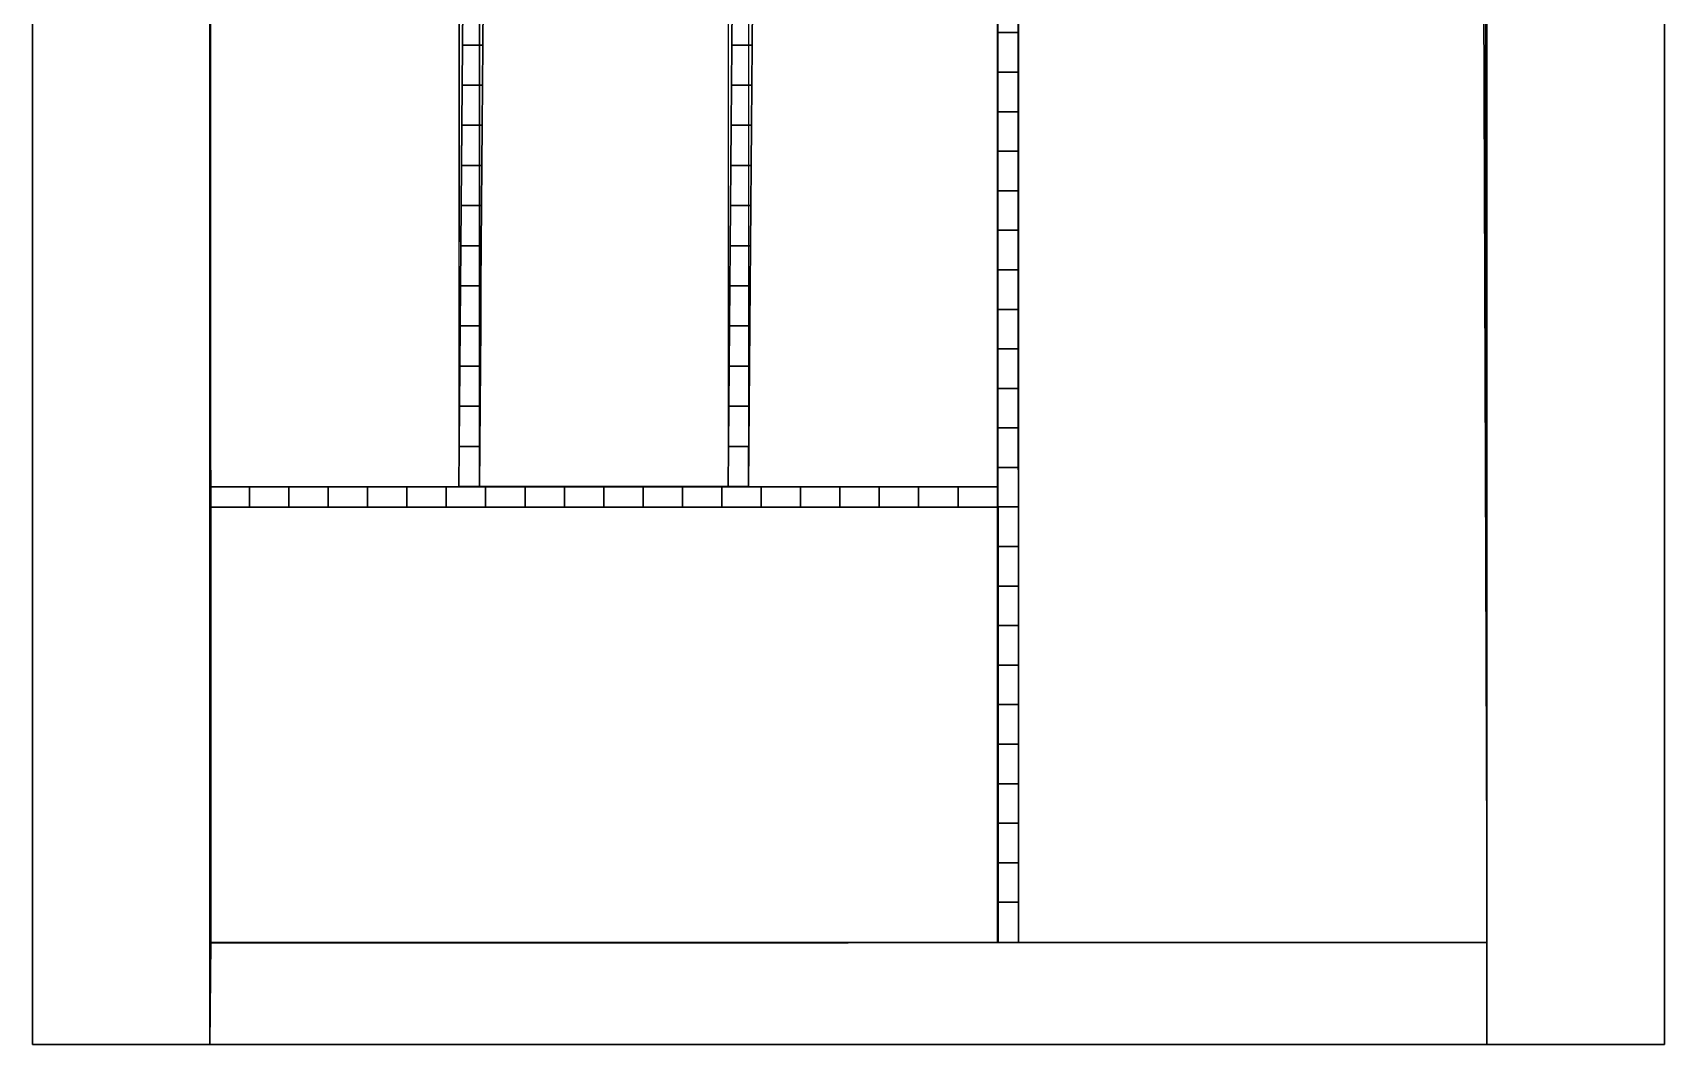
# Model space of a CAD drawing. Extents: x 1703 to 2103, y 917 to 1412.
# Drawn here: x 1702.9 to 2102.9, y 916.9 to 1164.9 of the extents above; entities that cross this region are included whole.
import ezdxf

# ---------------------------------------------------------------- set-up
doc = ezdxf.new("R2010")
doc.units = 0
doc.layers.get('0').update_dxf_attribs({"linetype": 'CONTINUOUS'})

msp = doc.modelspace()

# ---------------------------------------------------------------- linework, layer by layer
for p, q in [((1702.88, 916.88), (1702.88, 1411.88)), ((1702.88, 1411.88, 74), (1702.88, 916.88, 74)), ((1702.88, 916.88, 64), (1702.88, 1411.88, 64)), ((2059.38, 916.88, 64), (2059.38, 1411.88, 64)), ((2059.38, 916.88, 74), (2059.38, 1411.88, 74)), ((2102.88, 916.88, 64), (2102.88, 1411.88, 64)), ((2102.88, 1411.88, 74), (2102.88, 916.88, 74)), ((2102.88, 916.88), (2102.88, 1411.88)), ((1746.29, 941.88, 64), (1746.37, 1368.38, 64)), ((1746.37, 1368.38), (1746.57, 941.88)), ((1807.42, 1368.39), (1807.39, 1053.62)), ((1812.42, 1368.39), (1812.39, 1053.62)), ((1873.42, 1368.39), (1873.39, 1053.62)), ((1878.42, 1368.39), (1878.39, 1053.62)), ((1939.42, 1368.38), (1939.38, 953.13)), ((1939.38, 1051.09), (1939.42, 1368.38)), ((1939.57, 941.88), (1939.42, 1368.38)), ((1944.57, 941.88), (1944.42, 1368.38)), ((2057.87, 1368.38), (2059.38, 941.88)), ((1746.38, 955.6), (1746.38, 1356.76)), ((1746.38, 1052.48), (1746.38, 1341.91)), ((1808.27, 1161.86), (1808.35, 1171.7)), ((1813.27, 1161.86), (1813.35, 1171.7)), ((1874.27, 1161.85), (1874.35, 1171.69)), ((1879.27, 1161.85), (1879.35, 1171.69)), ((1808.19, 1152.02), (1808.27, 1161.86)), ((1813.19, 1152.02), (1813.27, 1161.86)), ((1874.19, 1152.01), (1874.27, 1161.85)), ((1879.19, 1152.01), (1879.27, 1161.85)), ((1808.11, 1142.18), (1808.19, 1152.02)), ((1813.11, 1142.18), (1813.19, 1152.02)), ((1874.11, 1142.17), (1874.19, 1152.01)), ((1879.11, 1142.17), (1879.19, 1152.01)), ((1808.03, 1132.34), (1808.11, 1142.18)), ((1813.03, 1132.34), (1813.11, 1142.18)), ((1874.03, 1132.33), (1874.11, 1142.17)), ((1879.03, 1132.33), (1879.11, 1142.17)), ((1807.95, 1122.5), (1808.03, 1132.34)), ((1812.95, 1122.5), (1813.03, 1132.34)), ((1873.95, 1122.49), (1874.03, 1132.33)), ((1878.95, 1122.49), (1879.03, 1132.33)), ((1807.87, 1112.66), (1807.95, 1122.5)), ((1812.87, 1112.66), (1812.95, 1122.5)), ((1873.87, 1112.65), (1873.95, 1122.49)), ((1878.87, 1112.65), (1878.95, 1122.49)), ((1807.79, 1102.82), (1807.87, 1112.66)), ((1812.79, 1102.82), (1812.87, 1112.66)), ((1873.79, 1102.81), (1873.87, 1112.65)), ((1878.79, 1102.81), (1878.87, 1112.65)), ((1807.71, 1092.98), (1807.79, 1102.82)), ((1812.71, 1092.98), (1812.79, 1102.82)), ((1873.71, 1092.98), (1873.79, 1102.81)), ((1878.71, 1092.98), (1878.79, 1102.81)), ((1807.63, 1083.14), (1807.71, 1092.98)), ((1812.63, 1083.14), (1812.71, 1092.98)), ((1873.63, 1083.14), (1873.71, 1092.98)), ((1878.63, 1083.14), (1878.71, 1092.98)), ((1807.55, 1073.3), (1807.63, 1083.14)), ((1812.55, 1073.3), (1812.63, 1083.14)), ((1873.55, 1073.3), (1873.63, 1083.14)), ((1878.55, 1073.3), (1878.63, 1083.14)), ((1807.47, 1063.46), (1807.55, 1073.3)), ((1812.47, 1063.46), (1812.55, 1073.3)), ((1873.47, 1063.46), (1873.55, 1073.3)), ((1878.47, 1063.46), (1878.55, 1073.3)), ((1807.39, 1053.62), (1807.47, 1063.46)), ((1812.39, 1053.62), (1812.47, 1063.46)), ((1873.39, 1053.62), (1873.47, 1063.46)), ((1878.39, 1053.62), (1878.47, 1063.46)), ((1746.38, 1048.59, -0.17), (1746.38, 1053.59, -0.17)), ((1807.39, 1053.62), (1812.39, 1053.62)), ((1873.39, 1053.62), (1878.39, 1053.62)), ((1746.57, 941.88, 74.12), (1746.29, 916.88, 74)), ((2059.38, 941.88, 64), (1746.29, 941.88, 64)), ((1746.29, 941.88, 64), (1746.29, 916.88, 64)), ((1746.57, 941.88), (1746.29, 941.88, 64)), ((1746.57, 941.88, 64), (1746.57, 941.88, 74.12)), ((1925.99, 941.88), (1751.61, 941.88)), ((1944.57, 941.88), (1939.57, 941.88)), ((2059.38, 916.88, 64), (2059.38, 941.88, 64)), ((1702.88, 916.88, 64), (1702.88, 916.88, 74)), ((1702.88, 916.88, 74), (1746.38, 916.88, 74)), ((1702.88, 916.88), (2102.88, 916.88)), ((1746.29, 916.88, 74), (1746.29, 916.88, 64)), ((1746.29, 916.88, 64), (2059.38, 916.88, 64)), ((2102.88, 916.88, 64), (2059.38, 916.88, 64)), ((2059.38, 916.88, 64), (2059.38, 916.88, 74)), ((2102.88, 916.88, 74), (2059.38, 916.88, 74)), ((2102.88, 916.88, 74), (2102.88, 916.88, 64))]:
    msp.add_line(p, q)
at = {"extrusion": (-1, 0, 1e-16)}
for p, q in [((1939.42, 1164.89), (1939.42, 1164.89, 63.95)), ((1939.42, 1155.2), (1939.42, 1155.2, 64)), ((1944.57, 1155.2), (1944.57, 1155.2, 64)), ((1939.42, 1145.51), (1939.42, 1145.51, 63.95)), ((1944.57, 1145.51), (1944.57, 1145.51, 63.95)), ((1939.42, 1135.82), (1939.42, 1135.82, 63.81)), ((1944.57, 1135.82), (1944.57, 1135.82, 63.81)), ((1939.42, 1126.13), (1939.42, 1126.13, 63.56)), ((1944.57, 1126.13), (1944.57, 1126.13, 63.56)), ((1939.42, 1116.44), (1939.42, 1116.44, 63.22)), ((1944.57, 1116.44), (1944.57, 1116.44, 63.22)), ((1939.42, 1106.75), (1939.42, 1106.75, 62.78)), ((1944.57, 1106.75), (1944.57, 1106.75, 62.78)), ((1939.42, 1097.06), (1939.42, 1097.06, 62.24)), ((1944.57, 1097.06), (1944.57, 1097.06, 62.24)), ((1939.42, 1087.37), (1939.42, 1087.37, 61.6)), ((1944.57, 1087.37), (1944.57, 1087.37, 61.6)), ((1939.42, 1077.68), (1939.42, 1067.99)), ((1939.42, 1077.68), (1939.42, 1077.68, 60.87)), ((1944.57, 1077.68), (1944.57, 1067.99)), ((1944.57, 1077.68), (1944.57, 1077.68, 60.87)), ((1939.42, 1067.99), (1939.42, 1058.3)), ((1939.42, 1067.99), (1939.42, 1067.99, 60.03)), ((1944.57, 1067.99), (1944.57, 1058.3)), ((1944.57, 1067.99), (1944.57, 1067.99, 60.03)), ((1939.42, 1058.3), (1939.42, 1048.61)), ((1939.42, 1058.3), (1939.42, 1058.3, 59.1)), ((1944.57, 1058.3), (1944.57, 1048.61)), ((1944.57, 1058.3), (1944.57, 1058.3, 59.1)), ((1939.42, 1048.61), (1939.42, 1038.92)), ((1939.42, 1048.61), (1939.42, 1048.61, 58.07)), ((1944.57, 1048.61), (1944.57, 1038.92)), ((1944.57, 1048.61), (1944.57, 1048.61, 58.07)), ((1939.42, 1038.92), (1939.42, 1029.23)), ((1939.42, 1038.92), (1939.42, 1038.92, 56.94)), ((1944.57, 1038.92), (1944.57, 1029.23)), ((1944.57, 1038.92), (1944.57, 1038.92, 56.94)), ((1939.42, 1029.23), (1939.42, 1019.54)), ((1939.42, 1029.23), (1939.42, 1029.23, 55.7)), ((1944.57, 1029.23), (1944.57, 1019.54)), ((1944.57, 1029.23), (1944.57, 1029.23, 55.7)), ((1939.42, 1019.54), (1939.42, 1009.85)), ((1939.42, 1019.54), (1939.42, 1019.54, 54.37)), ((1944.57, 1019.54), (1944.57, 1009.85)), ((1944.57, 1019.54), (1944.57, 1019.54, 54.37)), ((1939.42, 1009.85), (1939.42, 1000.16)), ((1939.42, 1009.85), (1939.42, 1009.85, 52.94)), ((1944.57, 1009.85), (1944.57, 1000.16)), ((1944.57, 1009.85), (1944.57, 1009.85, 52.94)), ((1939.42, 1000.16), (1939.42, 990.47)), ((1939.42, 1000.16), (1939.42, 1000.16, 51.4)), ((1944.57, 1000.16), (1944.57, 990.47)), ((1944.57, 1000.16), (1944.57, 1000.16, 51.4)), ((1939.42, 990.47), (1939.42, 980.78)), ((1939.42, 990.47), (1939.42, 990.47, 49.76)), ((1944.57, 990.47), (1944.57, 980.78)), ((1944.57, 990.47), (1944.57, 990.47, 49.76)), ((1939.42, 980.78), (1939.42, 971.09)), ((1939.42, 980.78), (1939.42, 980.78, 48.02)), ((1944.57, 980.78), (1944.57, 971.09)), ((1944.57, 980.78), (1944.57, 980.78, 48.02)), ((1939.42, 971.09), (1939.42, 961.4)), ((1939.42, 971.09), (1939.42, 971.09, 46.18)), ((1944.57, 971.09), (1944.57, 961.4)), ((1944.57, 971.09), (1944.57, 971.09, 46.18)), ((1939.42, 961.4), (1939.42, 951.71)), ((1939.42, 961.4), (1939.42, 961.4, 44.24)), ((1944.57, 961.4), (1944.57, 951.71)), ((1944.57, 961.4), (1944.57, 961.4, 44.24)), ((1939.42, 951.71), (1939.42, 941.88)), ((1939.42, 951.71), (1939.42, 951.71, 42.19)), ((1944.57, 951.71), (1944.57, 941.88)), ((1944.57, 951.71), (1944.57, 951.71, 42.19)), ((1939.42, 941.88), (1939.42, 941.88, 40)), ((1944.57, 941.88), (1944.57, 941.88, 40))]:
    msp.add_line(p, q, dxfattribs=at)
at = {"extrusion": (-1, 5e-15, 2e-16)}
for p, q in [((1808.27, 1161.86), (1808.27, 1161.86, 61.71)), ((1813.27, 1161.86), (1813.27, 1161.86, 61.71)), ((1874.27, 1161.85), (1874.27, 1161.85, 61.71)), ((1879.27, 1161.85), (1879.27, 1161.85, 61.71)), ((1808.19, 1152.02), (1808.19, 1152.02, 60.7)), ((1813.19, 1152.02), (1813.19, 1152.02, 60.7)), ((1874.19, 1152.01), (1874.19, 1152.01, 60.7)), ((1879.19, 1152.01), (1879.19, 1152.01, 60.7)), ((1808.11, 1142.18), (1808.11, 1142.18, 59.5)), ((1813.11, 1142.18), (1813.11, 1142.18, 59.5)), ((1874.11, 1142.17), (1874.11, 1142.17, 59.5)), ((1879.11, 1142.17), (1879.11, 1142.17, 59.5)), ((1808.03, 1132.34), (1808.03, 1132.34, 58.11)), ((1813.03, 1132.34), (1813.03, 1132.34, 58.11)), ((1874.03, 1132.33), (1874.03, 1132.33, 58.11)), ((1879.03, 1132.33), (1879.03, 1132.33, 58.11)), ((1807.95, 1122.5), (1807.95, 1122.5, 56.53)), ((1812.95, 1122.5), (1812.95, 1122.5, 56.53)), ((1873.95, 1122.49), (1873.95, 1122.49, 56.53)), ((1878.95, 1122.49), (1878.95, 1122.49, 56.53)), ((1807.87, 1112.66), (1807.87, 1112.66, 54.76)), ((1812.87, 1112.66), (1812.87, 1112.66, 54.76)), ((1873.87, 1112.65), (1873.87, 1112.65, 54.76)), ((1878.87, 1112.65), (1878.87, 1112.65, 54.76)), ((1807.79, 1102.82), (1807.79, 1102.82, 52.8)), ((1812.79, 1102.82), (1812.79, 1102.82, 52.8)), ((1873.79, 1102.81), (1873.79, 1102.81, 52.8)), ((1878.79, 1102.81), (1878.79, 1102.81, 52.8)), ((1807.71, 1092.98), (1807.71, 1092.98, 50.64)), ((1812.71, 1092.98), (1812.71, 1092.98, 50.64)), ((1873.71, 1092.98), (1873.71, 1092.98, 50.64)), ((1878.71, 1092.98), (1878.71, 1092.98, 50.64)), ((1807.63, 1083.14), (1807.63, 1083.14, 48.28)), ((1812.63, 1083.14), (1812.63, 1083.14, 48.28)), ((1873.63, 1083.14), (1873.63, 1083.14, 48.28)), ((1878.63, 1083.14), (1878.63, 1083.14, 48.28)), ((1807.55, 1073.3), (1807.55, 1073.3, 45.73)), ((1812.55, 1073.3), (1812.55, 1073.3, 45.73)), ((1873.55, 1073.3), (1873.55, 1073.3, 45.73)), ((1878.55, 1073.3), (1878.55, 1073.3, 45.73)), ((1807.47, 1063.46), (1807.47, 1063.46, 42.97)), ((1812.47, 1063.46), (1812.47, 1063.46, 42.97)), ((1873.47, 1063.46), (1873.47, 1063.46, 42.97)), ((1878.47, 1063.46), (1878.47, 1063.46, 42.97)), ((1807.39, 1053.62), (1807.39, 1053.62, 40)), ((1812.39, 1053.62), (1812.39, 1053.62, 40)), ((1873.39, 1053.62), (1873.39, 1053.62, 40)), ((1878.39, 1053.62), (1878.39, 1053.62, 40))]:
    msp.add_line(p, q, dxfattribs=at)
at = {"extrusion": (0, 1, -2e-16)}
for p, q in [((1775.33, 1053.59), (1775.33, 1053.59, 52.61)), ((1784.98, 1053.59), (1784.98, 1053.59, 55.7)), ((1794.63, 1053.59), (1794.63, 1053.59, 58.27)), ((1804.28, 1053.59), (1804.28, 1053.59, 60.35)), ((1813.93, 1053.59), (1813.93, 1053.59, 61.96)), ((1823.58, 1053.59), (1823.58, 1053.59, 63.09)), ((1833.23, 1053.59), (1833.23, 1053.59, 63.77)), ((1852.53, 1053.59), (1842.88, 1053.59)), ((1842.88, 1053.59), (1842.88, 1053.59, 64)), ((1862.18, 1053.59), (1852.53, 1053.59)), ((1852.53, 1053.59), (1852.53, 1053.59, 63.77)), ((1871.83, 1053.59), (1862.18, 1053.59)), ((1862.18, 1053.59), (1862.18, 1053.59, 63.09)), ((1881.48, 1053.59), (1871.83, 1053.59)), ((1871.83, 1053.59), (1871.83, 1053.59, 61.96)), ((1891.13, 1053.59), (1881.48, 1053.59)), ((1881.48, 1053.59), (1881.48, 1053.59, 60.35)), ((1900.78, 1053.59), (1891.13, 1053.59)), ((1891.13, 1053.59), (1891.13, 1053.59, 58.27)), ((1910.43, 1053.59), (1900.78, 1053.59)), ((1900.78, 1053.59), (1900.78, 1053.59, 55.7)), ((1920.08, 1053.59), (1910.43, 1053.59)), ((1910.43, 1053.59), (1910.43, 1053.59, 52.61)), ((1929.73, 1053.59), (1920.08, 1053.59)), ((1920.08, 1053.59), (1920.08, 1053.59, 48.99)), ((1939.38, 1053.59), (1929.73, 1053.59)), ((1929.73, 1053.59), (1929.73, 1053.59, 44.8)), ((1939.38, 1053.59), (1939.38, 1053.59, 40)), ((1746.38, 1048.59, -0.17), (1746.38, 1048.59, 40)), ((1756.03, 1048.59), (1746.38, 1048.59, -0.17)), ((1765.68, 1048.59), (1756.03, 1048.59)), ((1756.03, 1048.59), (1756.03, 1048.59, 44.8)), ((1775.33, 1048.59), (1765.68, 1048.59)), ((1765.68, 1048.59), (1765.68, 1048.59, 48.99)), ((1784.98, 1048.59), (1775.33, 1048.59)), ((1775.33, 1048.59), (1775.33, 1048.59, 52.61)), ((1794.63, 1048.59), (1784.98, 1048.59)), ((1784.98, 1048.59), (1784.98, 1048.59, 55.7)), ((1804.28, 1048.59), (1794.63, 1048.59)), ((1794.63, 1048.59), (1794.63, 1048.59, 58.27)), ((1813.93, 1048.59), (1804.28, 1048.59)), ((1804.28, 1048.59), (1804.28, 1048.59, 60.35)), ((1823.58, 1048.59), (1813.93, 1048.59)), ((1813.93, 1048.59), (1813.93, 1048.59, 61.96)), ((1833.23, 1048.59), (1823.58, 1048.59)), ((1823.58, 1048.59), (1823.58, 1048.59, 63.09)), ((1842.88, 1048.59), (1833.23, 1048.59)), ((1833.23, 1048.59), (1833.23, 1048.59, 63.77)), ((1852.53, 1048.59), (1842.88, 1048.59)), ((1842.88, 1048.59), (1842.88, 1048.59)), ((1842.88, 1048.59), (1842.88, 1048.59, 64)), ((1862.18, 1048.59), (1852.53, 1048.59)), ((1852.53, 1048.59), (1852.53, 1048.59, 63.77)), ((1871.83, 1048.59), (1862.18, 1048.59)), ((1862.18, 1048.59), (1862.18, 1048.59, 63.09)), ((1881.48, 1048.59), (1871.83, 1048.59)), ((1871.83, 1048.59), (1871.83, 1048.59, 61.96)), ((1891.13, 1048.59), (1881.48, 1048.59)), ((1881.48, 1048.59), (1881.48, 1048.59, 60.35)), ((1900.78, 1048.59), (1891.13, 1048.59)), ((1891.13, 1048.59), (1891.13, 1048.59, 58.27)), ((1910.43, 1048.59), (1900.78, 1048.59)), ((1900.78, 1048.59), (1900.78, 1048.59, 55.7)), ((1920.08, 1048.59), (1910.43, 1048.59)), ((1910.43, 1048.59), (1910.43, 1048.59, 52.61)), ((1929.73, 1048.59), (1920.08, 1048.59)), ((1920.08, 1048.59), (1920.08, 1048.59, 48.99)), ((1939.38, 1048.59), (1929.73, 1048.59)), ((1929.73, 1048.59), (1929.73, 1048.59, 44.8)), ((1939.38, 1048.59), (1939.38, 1048.59, 40))]:
    msp.add_line(p, q, dxfattribs=at)
at = {"extrusion": (-1, 0, 0)}
for p, q in [((1746.57, 941.88), (1746.29, 941.88, 64)), ((1746.29, 941.88, 64), (2059.38, 941.88, 64)), ((2059.38, 941.88, 0), (1746.57, 941.88)), ((2059.38, 941.88, 64), (2059.38, 941.88, 0))]:
    msp.add_line(p, q, dxfattribs=at)
at = {"extrusion": (-1, 0, 1e-16)}
for centre in [(-1155.13, -895.41, -1939.42), (-1155.13, -895.41, -1944.57)]:
    msp.add_arc(centre, 959.41, 77.15745, 102.84255, dxfattribs=at)
at = {"extrusion": (0, 1, -2e-16)}
for centre in [(-1842.88, -142.01, 1053.59), (-1842.88, -142.01, 1048.59)]:
    msp.add_arc(centre, 206.01, 62.0673, 117.9327, dxfattribs=at)
for points in [[(1702.88, 916.88, 74), (1746.29, 916.88, 74), (1746.38, 1411.88, 74), (1702.88, 1411.88, 74)], [(1702.88, 1411.88, 64), (1702.88, 916.88, 64), (1746.29, 916.88, 64), (1746.38, 1411.88, 64)], [(1702.88, 1411.88, 64), (1702.88, 1411.88, 74), (1702.88, 916.88, 74), (1702.88, 916.88, 64)], [(1702.88, 1411.88, 64), (1702.88, 1411.88, 74), (1702.88, 916.88, 74), (1702.88, 916.88, 64)], [(2059.38, 916.88, 74), (2059.38, 1411.88, 74), (2102.88, 1411.88, 74), (2102.88, 916.88, 74)], [(2059.38, 916.88, 64), (2102.88, 916.88, 64), (2102.88, 1411.88, 64), (2059.38, 1411.88, 64)], [(2059.38, 916.88, 74), (2102.88, 916.88, 74), (2102.88, 1411.88, 74), (2059.38, 1411.88, 74)], [(2059.38, 916.88, 64), (2102.88, 916.88, 64), (2102.88, 1411.88, 64), (2059.38, 1411.88, 64)], [(2102.88, 916.88, 64), (2102.88, 916.88, 74), (2102.88, 1411.88, 74), (2102.88, 1411.88, 64)], [(2102.88, 916.88, 64), (2102.88, 916.88, 74), (2102.88, 1411.88, 74), (2102.88, 1411.88, 64)], [(1746.29, 916.88, 64), (1746.38, 916.88, 74), (1746.38, 1368.38, 74), (1746.38, 1368.38, 64)], [(1746.57, 941.88), (1746.29, 941.88, 64), (1746.37, 1368.38, 64), (1746.37, 1368.38)], [(1746.37, 1368.38), (1746.37, 1368.38, 64), (1746.29, 941.88, 64), (1746.57, 941.88)], [(1746.37, 1368.38), (1807.42, 1368.38), (1807.39, 1053.62), (1746.38, 1053.59)], [(1812.39, 1368.38), (1807.42, 1368.39), (1807.39, 1053.62), (1812.39, 1053.62)], [(1807.39, 1053.62), (1812.39, 1053.62), (1812.42, 1368.38), (1807.42, 1368.39)], [(1814.95, 1368.38), (1809.95, 1368.38), (1807.39, 1053.62), (1812.39, 1053.62)], [(1812.39, 1368.38), (1873.39, 1368.38), (1873.39, 1053.62), (1812.39, 1053.62)], [(1873.39, 1053.62), (1878.42, 1053.62), (1878.42, 1368.39), (1873.39, 1368.38)], [(1878.42, 1368.39), (1873.39, 1368.38), (1873.39, 1053.62), (1878.42, 1053.62)], [(1880.95, 1368.38), (1875.95, 1368.38), (1873.39, 1053.62), (1878.39, 1053.62)], [(1878.42, 1368.39), (1939.42, 1368.38), (1939.38, 1053.59), (1878.42, 1053.62)], [(1939.57, 941.88), (1944.57, 941.88), (1944.57, 1368.38), (1939.42, 1368.38)], [(1939.42, 941.88, 40), (1944.57, 941.88, 40), (1944.57, 1368.38, 40), (1939.42, 1368.38, 40)], [(1939.57, 941.88), (1944.57, 941.88), (1944.57, 1368.38), (1939.42, 1368.38)], [(1944.57, 941.88), (1944.57, 1368.38), (2058.53, 1368.38), (2059.38, 941.88)], [(2059.38, 1368.38, 64), (2058.53, 1368.38), (2059.38, 941.88), (2059.38, 941.88, 64)], [(2059.38, 1368.38, 64), (2059.38, 1368.38, 74), (2059.38, 941, 74), (2059.38, 941, 64)], [(1939.42, 1174.58), (1939.42, 1174.58, 63.8), (1939.42, 1164.89, 63.95), (1939.42, 1164.89)], [(1939.42, 1174.58, 63.8), (1944.57, 1174.58, 63.8), (1944.57, 1164.89, 63.95), (1939.42, 1164.89, 63.95)], [(1808.35, 1171.7), (1808.35, 1171.7, 62.54), (1808.27, 1161.86, 61.71), (1808.27, 1161.86)], [(1808.27, 1161.86, 61.71), (1808.35, 1171.7, 62.54), (1813.35, 1171.7, 62.54), (1813.27, 1161.86, 61.71)], [(1813.27, 1161.86), (1813.35, 1171.7), (1813.35, 1171.7, 62.54), (1813.27, 1161.86, 61.71)], [(1874.35, 1171.69), (1874.35, 1171.69, 62.54), (1874.27, 1161.85, 61.71), (1874.27, 1161.85)], [(1874.27, 1161.85, 61.71), (1874.35, 1171.69, 62.54), (1879.35, 1171.69, 62.54), (1879.27, 1161.85, 61.71)], [(1879.27, 1161.85), (1879.35, 1171.69), (1879.35, 1171.69, 62.54), (1879.27, 1161.85, 61.71)], [(1939.42, 1164.89), (1939.42, 1164.89, 63.95), (1939.42, 1155.2, 64), (1939.42, 1155.2)], [(1939.42, 1164.89, 63.95), (1944.57, 1164.89, 63.95), (1944.57, 1155.2, 64.1), (1939.42, 1155.2, 64)], [(1944.57, 1164.89), (1944.57, 1164.89, 63.95), (1944.57, 1155.2, 64), (1944.57, 1155.2)], [(1808.27, 1161.86), (1808.27, 1161.86, 61.71), (1808.19, 1152.02, 60.7), (1808.19, 1152.02)], [(1808.19, 1152.02, 60.7), (1808.27, 1161.86, 61.71), (1813.27, 1161.86, 61.71), (1813.19, 1152.02, 60.7)], [(1808.27, 1161.86, 61.71), (1808.27, 1161.86), (1808.27, 1161.86), (1808.27, 1161.86, 61.71)], [(1813.19, 1152.02), (1813.27, 1161.86), (1813.27, 1161.86, 61.71), (1813.19, 1152.02, 60.7)], [(1874.27, 1161.85), (1874.27, 1161.85, 61.71), (1874.19, 1152.01, 60.7), (1874.19, 1152.01)], [(1874.19, 1152.01, 60.7), (1874.27, 1161.85, 61.71), (1879.27, 1161.85, 61.71), (1879.19, 1152.01, 60.7)], [(1874.27, 1161.85, 61.71), (1874.27, 1161.85), (1874.27, 1161.85), (1874.27, 1161.85, 61.71)], [(1879.19, 1152.01), (1879.27, 1161.85), (1879.27, 1161.85, 61.71), (1879.19, 1152.01, 60.7)], [(1808.19, 1152.02), (1808.19, 1152.02, 60.7), (1808.11, 1142.18, 59.5), (1808.11, 1142.18)], [(1808.11, 1142.18, 59.5), (1808.19, 1152.02, 60.7), (1813.19, 1152.02, 60.7), (1813.11, 1142.18, 59.5)], [(1813.11, 1142.18), (1813.19, 1152.02), (1813.19, 1152.02, 60.7), (1813.11, 1142.18, 59.5)], [(1874.19, 1152.01), (1874.19, 1152.01, 60.7), (1874.11, 1142.17, 59.5), (1874.11, 1142.17)], [(1874.11, 1142.17, 59.5), (1874.19, 1152.01, 60.7), (1879.19, 1152.01, 60.7), (1879.11, 1142.17, 59.5)], [(1879.11, 1142.17), (1879.19, 1152.01), (1879.19, 1152.01, 60.7), (1879.11, 1142.17, 59.5)], [(1939.42, 1155.2), (1939.42, 1155.2, 64), (1939.42, 1145.51, 63.95), (1939.42, 1145.51)], [(1939.42, 1155.2, 64), (1944.57, 1155.2, 64.1), (1944.57, 1145.51, 63.95), (1939.42, 1145.51, 63.95)], [(1944.57, 1155.2), (1944.57, 1155.2, 64), (1944.57, 1145.51, 63.95), (1944.57, 1145.51)], [(1939.42, 1145.51), (1939.42, 1145.51, 63.95), (1939.42, 1135.82, 63.81), (1939.42, 1135.82)], [(1944.57, 1145.51, 63.95), (1939.42, 1145.51, 63.95), (1939.42, 1145.51, 63.95), (1944.57, 1145.51, 63.95)], [(1939.42, 1145.51, 63.95), (1944.57, 1145.51, 63.95), (1944.57, 1135.82, 63.81), (1939.42, 1135.82, 63.81)], [(1944.57, 1145.51), (1944.57, 1145.51, 63.95), (1944.57, 1135.82, 63.81), (1944.57, 1135.82)], [(1808.11, 1142.18), (1808.11, 1142.18, 59.5), (1808.03, 1132.34, 58.11), (1808.03, 1132.34)], [(1808.03, 1132.34, 58.11), (1808.11, 1142.18, 59.5), (1813.11, 1142.18, 59.5), (1813.03, 1132.34, 58.11)], [(1813.03, 1132.34), (1813.11, 1142.18), (1813.11, 1142.18, 59.5), (1813.03, 1132.34, 58.11)], [(1874.11, 1142.17), (1874.11, 1142.17, 59.5), (1874.03, 1132.33, 58.11), (1874.03, 1132.33)], [(1874.03, 1132.33, 58.11), (1874.11, 1142.17, 59.5), (1879.11, 1142.17, 59.5), (1879.03, 1132.33, 58.11)], [(1879.03, 1132.33), (1879.11, 1142.17), (1879.11, 1142.17, 59.5), (1879.03, 1132.33, 58.11)], [(1808.03, 1132.34), (1808.03, 1132.34, 58.11), (1807.95, 1122.5, 56.53), (1807.95, 1122.5)], [(1807.95, 1122.5, 56.53), (1808.03, 1132.34, 58.11), (1813.03, 1132.34, 58.11), (1812.95, 1122.5, 56.53)], [(1812.95, 1122.5), (1813.03, 1132.34), (1813.03, 1132.34, 58.11), (1812.95, 1122.5, 56.53)], [(1874.03, 1132.33), (1874.03, 1132.33, 58.11), (1873.95, 1122.49, 56.53), (1873.95, 1122.49)], [(1873.95, 1122.49, 56.53), (1874.03, 1132.33, 58.11), (1879.03, 1132.33, 58.11), (1878.95, 1122.49, 56.53)], [(1878.95, 1122.49), (1879.03, 1132.33), (1879.03, 1132.33, 58.11), (1878.95, 1122.49, 56.53)], [(1939.42, 1135.82), (1939.42, 1135.82, 63.81), (1939.42, 1126.13, 63.56), (1939.42, 1126.13)], [(1944.57, 1135.82, 63.81), (1939.42, 1135.82, 63.81), (1939.42, 1135.82, 63.81), (1944.57, 1135.82, 63.81)], [(1939.42, 1135.82, 63.81), (1944.57, 1135.82, 63.81), (1944.57, 1126.13, 63.56), (1939.42, 1126.13, 63.56)], [(1944.57, 1135.82), (1944.57, 1135.82, 63.81), (1944.57, 1126.13, 63.56), (1944.57, 1126.13)], [(1939.42, 1126.13), (1939.42, 1126.13, 63.56), (1939.42, 1116.44, 63.22), (1939.42, 1116.44)], [(1944.57, 1126.13, 63.56), (1939.42, 1126.13, 63.56), (1939.42, 1126.13, 63.56), (1944.57, 1126.13, 63.56)], [(1939.42, 1126.13, 63.56), (1944.57, 1126.13, 63.56), (1944.57, 1116.44, 63.22), (1939.42, 1116.44, 63.22)], [(1944.57, 1126.13), (1944.57, 1126.13, 63.56), (1944.57, 1116.44, 63.22), (1944.57, 1116.44)], [(1807.95, 1122.5), (1807.95, 1122.5, 56.53), (1807.87, 1112.66, 54.76), (1807.87, 1112.66)], [(1807.87, 1112.66, 54.76), (1807.95, 1122.5, 56.53), (1812.95, 1122.5, 56.53), (1812.87, 1112.66, 54.76)], [(1812.87, 1112.66), (1812.95, 1122.5), (1812.95, 1122.5, 56.53), (1812.87, 1112.66, 54.76)], [(1873.95, 1122.49), (1873.95, 1122.49, 56.53), (1873.87, 1112.65, 54.76), (1873.87, 1112.65)], [(1873.87, 1112.65, 54.76), (1873.95, 1122.49, 56.53), (1878.95, 1122.49, 56.53), (1878.87, 1112.65, 54.76)], [(1878.87, 1112.65), (1878.95, 1122.49), (1878.95, 1122.49, 56.53), (1878.87, 1112.65, 54.76)], [(1939.42, 1116.44), (1939.42, 1116.44, 63.22), (1939.42, 1106.75, 62.78), (1939.42, 1106.75)], [(1939.42, 1116.44, 63.22), (1944.57, 1116.44, 63.22), (1944.57, 1106.75, 62.78), (1939.42, 1106.75, 62.78)], [(1944.57, 1116.44), (1944.57, 1116.44, 63.22), (1944.57, 1106.75, 62.78), (1944.57, 1106.75)], [(1807.87, 1112.66), (1807.87, 1112.66, 54.76), (1807.79, 1102.82, 52.8), (1807.79, 1102.82)], [(1807.79, 1102.82, 52.8), (1807.87, 1112.66, 54.76), (1812.87, 1112.66, 54.76), (1812.79, 1102.82, 52.8)], [(1812.79, 1102.82), (1812.87, 1112.66), (1812.87, 1112.66, 54.76), (1812.79, 1102.82, 52.8)], [(1873.87, 1112.65), (1873.87, 1112.65, 54.76), (1873.79, 1102.81, 52.8), (1873.79, 1102.81)], [(1873.79, 1102.81, 52.8), (1873.87, 1112.65, 54.76), (1878.87, 1112.65, 54.76), (1878.79, 1102.81, 52.8)], [(1878.79, 1102.81), (1878.87, 1112.65), (1878.87, 1112.65, 54.76), (1878.79, 1102.81, 52.8)], [(1939.42, 1106.75), (1939.42, 1106.75, 62.78), (1939.42, 1097.06, 62.24), (1939.42, 1097.06)], [(1939.42, 1106.75, 62.78), (1944.57, 1106.75, 62.78), (1944.57, 1097.06, 62.24), (1939.42, 1097.06, 62.24)], [(1944.57, 1106.75), (1944.57, 1106.75, 62.78), (1944.57, 1097.06, 62.24), (1944.57, 1097.06)], [(1807.79, 1102.82), (1807.79, 1102.82, 52.8), (1807.71, 1092.98, 50.64), (1807.71, 1092.98)], [(1807.71, 1092.98, 50.64), (1807.79, 1102.82, 52.8), (1812.79, 1102.82, 52.8), (1812.71, 1092.98, 50.64)], [(1812.71, 1092.98), (1812.79, 1102.82), (1812.79, 1102.82, 52.8), (1812.71, 1092.98, 50.64)], [(1873.79, 1102.81), (1873.79, 1102.81, 52.8), (1873.71, 1092.98, 50.64), (1873.71, 1092.98)], [(1873.71, 1092.98, 50.64), (1873.79, 1102.81, 52.8), (1878.79, 1102.81, 52.8), (1878.71, 1092.98, 50.64)], [(1878.71, 1092.98), (1878.79, 1102.81), (1878.79, 1102.81, 52.8), (1878.71, 1092.98, 50.64)], [(1939.42, 1097.06), (1939.42, 1097.06, 62.24), (1939.42, 1087.37, 61.6), (1939.42, 1087.37)], [(1939.42, 1097.06, 62.24), (1944.57, 1097.06, 62.24), (1944.57, 1087.37, 61.6), (1939.42, 1087.37, 61.6)], [(1944.57, 1097.06), (1944.57, 1097.06, 62.24), (1944.57, 1087.37, 61.6), (1944.57, 1087.37)], [(1807.71, 1092.98), (1807.71, 1092.98, 50.64), (1807.63, 1083.14, 48.48), (1807.63, 1083.14)], [(1807.63, 1083.14, 48.48), (1807.71, 1092.98, 50.64), (1812.71, 1092.98, 50.64), (1812.63, 1083.14, 48.28)], [(1812.63, 1083.14), (1812.71, 1092.98), (1812.71, 1092.98, 50.64), (1812.63, 1083.14, 48.28)], [(1873.71, 1092.98), (1873.71, 1092.98, 50.64), (1873.63, 1083.14, 48.48), (1873.63, 1083.14)], [(1873.63, 1083.14, 48.48), (1873.71, 1092.98, 50.64), (1878.71, 1092.98, 50.64), (1878.63, 1083.14, 48.28)], [(1878.63, 1083.14), (1878.71, 1092.98), (1878.71, 1092.98, 50.64), (1878.63, 1083.14, 48.28)], [(1939.42, 1087.37), (1939.42, 1087.37, 61.6), (1939.42, 1077.68, 60.87), (1939.42, 1077.68)], [(1939.42, 1087.37, 61.6), (1944.57, 1087.37, 61.6), (1944.57, 1077.68, 60.87), (1939.42, 1077.68, 60.87)], [(1944.57, 1087.37), (1944.57, 1087.37, 61.6), (1944.57, 1077.68, 60.87), (1944.57, 1077.68)], [(1807.63, 1083.14), (1807.63, 1083.14, 48.48), (1807.55, 1073.3, 45.73), (1807.55, 1073.3)], [(1807.55, 1073.3, 45.73), (1807.63, 1083.14, 48.28), (1812.63, 1083.14, 48.28), (1812.55, 1073.3, 45.73)], [(1812.55, 1073.3), (1812.63, 1083.14), (1812.63, 1083.14, 48.28), (1812.55, 1073.3, 45.73)], [(1873.63, 1083.14), (1873.63, 1083.14, 48.48), (1873.55, 1073.3, 45.73), (1873.55, 1073.3)], [(1873.55, 1073.3, 45.73), (1873.63, 1083.14, 48.28), (1878.63, 1083.14, 48.28), (1878.55, 1073.3, 45.73)], [(1878.55, 1073.3), (1878.63, 1083.14), (1878.63, 1083.14, 48.28), (1878.55, 1073.3, 45.73)], [(1939.42, 1077.68), (1939.42, 1077.68, 60.87), (1939.42, 1067.99, 60.03), (1939.42, 1067.99)], [(1939.42, 1077.68, 60.87), (1944.57, 1077.68, 60.87), (1944.57, 1067.99, 60.03), (1939.42, 1067.99, 60.03)], [(1944.57, 1077.68), (1944.57, 1077.68, 60.87), (1944.57, 1067.99, 60.03), (1944.57, 1067.99)], [(1807.55, 1073.3), (1807.55, 1073.3, 45.73), (1807.47, 1063.46, 42.97), (1807.47, 1063.46)], [(1807.47, 1063.46, 42.97), (1807.55, 1073.3, 45.73), (1812.55, 1073.3, 45.73), (1812.47, 1063.46, 42.97)], [(1812.47, 1063.46), (1812.55, 1073.3), (1812.55, 1073.3, 45.73), (1812.47, 1063.46, 42.97)], [(1873.55, 1073.3), (1873.55, 1073.3, 45.73), (1873.47, 1063.46, 42.97), (1873.47, 1063.46)], [(1873.47, 1063.46, 42.97), (1873.55, 1073.3, 45.73), (1878.55, 1073.3, 45.73), (1878.47, 1063.46, 42.97)], [(1878.47, 1063.46), (1878.55, 1073.3), (1878.55, 1073.3, 45.73), (1878.47, 1063.46, 42.97)], [(1939.42, 1067.99), (1939.42, 1067.99, 60.03), (1939.42, 1058.3, 59.1), (1939.42, 1058.3)], [(1944.57, 1067.99, 60.03), (1939.42, 1067.99, 60.03), (1939.42, 1067.99, 60.03), (1944.57, 1067.99, 60.03)], [(1939.42, 1067.99, 60.03), (1944.57, 1067.99, 60.03), (1944.57, 1058.3, 59.1), (1939.42, 1058.3, 59.1)], [(1944.57, 1067.99), (1944.57, 1067.99, 60.03), (1944.57, 1058.3, 59.1), (1944.57, 1058.3)], [(1807.47, 1063.46), (1807.47, 1063.46, 42.97), (1807.39, 1053.62, 40), (1807.39, 1053.62)], [(1807.39, 1053.62, 40), (1807.47, 1063.46, 42.97), (1812.47, 1063.46, 42.97), (1812.39, 1053.62, 40)], [(1812.39, 1053.62), (1812.39, 1063.46), (1812.47, 1063.46, 42.97), (1812.39, 1053.62, 40)], [(1873.47, 1063.46), (1873.47, 1063.46, 42.97), (1873.39, 1053.62, 40), (1873.39, 1053.62)], [(1873.39, 1053.62, 40), (1873.47, 1063.46, 42.97), (1878.47, 1063.46, 42.97), (1878.39, 1053.62, 40)], [(1878.39, 1053.62), (1878.39, 1063.46), (1878.47, 1063.46, 42.97), (1878.39, 1053.62, 40)], [(1939.42, 1058.3), (1939.42, 1058.3, 59.1), (1939.42, 1048.61, 58.07), (1939.42, 1048.61)], [(1939.42, 1058.3, 59.1), (1944.57, 1058.3, 59.1), (1944.57, 1048.61, 58.07), (1939.42, 1048.61, 58.07)], [(1944.57, 1058.3), (1944.57, 1058.3, 59.1), (1944.57, 1048.61, 58.07), (1944.57, 1048.61)], [(1746.38, 1053.59), (1746.38, 1048.59), (1939.38, 1048.59), (1939.38, 1053.59)], [(1939.38, 1048.59), (1939.38, 1053.59), (1746.38, 1053.59), (1746.38, 1048.59)], [(1756.03, 1053.59), (1756.03, 1053.59, 44.8), (1746.38, 1053.59, 40), (1746.38, 1053.59, -0.17)], [(1756.03, 1048.59, 44.8), (1746.38, 1048.59, 40), (1746.38, 1053.59, 40), (1756.03, 1053.59, 44.8)], [(1746.38, 1053.59, 40), (1746.38, 1048.59, 40), (1746.38, 1048.59, -0.17), (1746.38, 1053.59, -0.17)], [(1746.38, 1053.59, -0.17), (1746.38, 1048.59, -0.17), (1939.38, 1048.59), (1939.38, 1053.59)], [(1765.68, 1053.59), (1765.68, 1053.59, 48.99), (1756.03, 1053.59, 44.8), (1756.03, 1053.59)], [(1765.68, 1048.59, 48.99), (1756.03, 1048.59, 44.8), (1756.03, 1053.59, 44.8), (1765.68, 1053.59, 48.99)], [(1775.33, 1053.59), (1775.33, 1053.59, 52.61), (1765.68, 1053.59, 48.99), (1765.68, 1053.59)], [(1775.33, 1048.59, 52.61), (1765.68, 1048.59, 48.99), (1765.68, 1053.59, 48.99), (1775.33, 1053.59, 52.61)], [(1784.98, 1053.59), (1784.98, 1053.59, 55.7), (1775.33, 1053.59, 52.61), (1775.33, 1053.59)], [(1784.98, 1048.59, 55.7), (1775.33, 1048.59, 52.61), (1775.33, 1053.59, 52.61), (1784.98, 1053.59, 55.7)], [(1794.63, 1053.59), (1794.63, 1053.59, 58.27), (1784.98, 1053.59, 55.7), (1784.98, 1053.59)], [(1794.63, 1048.59, 58.27), (1784.98, 1048.59, 55.7), (1784.98, 1053.59, 55.7), (1794.63, 1053.59, 58.27)], [(1804.28, 1053.59), (1804.28, 1053.59, 60.35), (1794.63, 1053.59, 58.27), (1794.63, 1053.59)], [(1804.28, 1048.59, 60.35), (1794.63, 1048.59, 58.27), (1794.63, 1053.59, 58.27), (1804.28, 1053.59, 60.35)], [(1813.93, 1053.59), (1813.93, 1053.59, 61.96), (1804.28, 1053.59, 60.35), (1804.28, 1053.59)], [(1813.93, 1048.59, 61.96), (1804.28, 1048.59, 60.35), (1804.28, 1053.59, 60.35), (1813.93, 1053.59, 61.96)], [(1807.39, 1053.62), (1807.39, 1053.62, 40), (1812.39, 1053.62, 40), (1812.39, 1053.62)], [(1823.58, 1053.59), (1823.58, 1053.59, 63.09), (1813.93, 1053.59, 61.96), (1813.93, 1053.59)], [(1823.58, 1048.59, 63.09), (1813.93, 1048.59, 61.96), (1813.93, 1053.59, 61.96), (1823.58, 1053.59, 63.09)], [(1833.23, 1053.59), (1833.23, 1053.59, 63.77), (1823.58, 1053.59, 63.09), (1823.58, 1053.59)], [(1833.23, 1048.59, 63.77), (1823.58, 1048.59, 63.09), (1823.58, 1053.59, 63.09), (1833.23, 1053.59, 63.77)], [(1842.88, 1053.59), (1842.88, 1053.59, 64), (1833.23, 1053.59, 63.77), (1833.23, 1053.59)], [(1842.88, 1048.59, 64), (1833.23, 1048.59, 63.77), (1833.23, 1053.59, 63.77), (1842.88, 1053.59, 64)], [(1852.53, 1053.59), (1852.53, 1053.59, 63.77), (1842.88, 1053.59, 64), (1842.88, 1053.59)], [(1852.53, 1053.59, 63.77), (1852.53, 1048.59, 63.77), (1842.88, 1048.59, 64), (1842.88, 1053.59, 64)], [(1862.18, 1053.59), (1862.18, 1053.59, 63.09), (1852.53, 1053.59, 63.77), (1852.53, 1053.59)], [(1862.18, 1048.59, 63.09), (1852.53, 1048.59, 63.77), (1852.53, 1053.59, 63.77), (1862.18, 1053.59, 63.09)], [(1871.83, 1053.59), (1871.83, 1053.59, 61.96), (1862.18, 1053.59, 63.09), (1862.18, 1053.59)], [(1871.83, 1048.59, 61.96), (1862.18, 1048.59, 63.09), (1862.18, 1053.59, 63.09), (1871.83, 1053.59, 61.96)], [(1881.48, 1053.59), (1881.48, 1053.59, 60.35), (1871.83, 1053.59, 61.96), (1871.83, 1053.59)], [(1881.48, 1048.59, 60.35), (1871.83, 1048.59, 61.96), (1871.83, 1053.59, 61.96), (1881.48, 1053.59, 60.35)], [(1873.39, 1053.62), (1873.39, 1053.62, 40), (1878.39, 1053.62, 40), (1878.39, 1053.62)], [(1891.13, 1053.59), (1891.13, 1053.59, 58.27), (1881.48, 1053.59, 60.35), (1881.48, 1053.59)], [(1891.13, 1048.59, 58.27), (1881.48, 1048.59, 60.35), (1881.48, 1053.59, 60.35), (1891.13, 1053.59, 58.27)], [(1900.78, 1053.59), (1900.78, 1053.59, 55.7), (1891.13, 1053.59, 58.27), (1891.13, 1053.59)], [(1900.78, 1048.59, 55.7), (1891.13, 1048.59, 58.27), (1891.13, 1053.59, 58.27), (1900.78, 1053.59, 55.7)], [(1910.43, 1053.59), (1910.43, 1053.59, 52.61), (1900.78, 1053.59, 55.7), (1900.78, 1053.59)], [(1910.43, 1048.59, 52.61), (1900.78, 1048.59, 55.7), (1900.78, 1053.59, 55.7), (1910.43, 1053.59, 52.61)], [(1920.08, 1053.59), (1920.08, 1053.59, 48.99), (1910.43, 1053.59, 52.61), (1910.43, 1053.59)], [(1920.08, 1048.59, 48.99), (1910.43, 1048.59, 52.61), (1910.43, 1053.59, 52.61), (1920.08, 1053.59, 48.99)], [(1929.73, 1053.59), (1929.73, 1053.59, 44.8), (1920.08, 1053.59, 48.99), (1920.08, 1053.59)], [(1929.73, 1048.59, 44.8), (1920.08, 1048.59, 48.99), (1920.08, 1053.59, 48.99), (1929.73, 1053.59, 44.8)], [(1939.38, 1053.59, 40), (1929.73, 1053.59, 44.8), (1929.73, 1053.59), (1939.38, 1053.59)], [(1939.38, 1048.59, 40), (1929.73, 1048.59, 44.8), (1929.73, 1053.59, 44.8), (1939.38, 1053.59, 40)], [(1939.38, 1048.59), (1939.38, 1048.59, 40), (1939.38, 1053.59, 40), (1939.38, 1053.59)], [(1939.38, 1048.59, 40), (1939.38, 1053.59, 40), (1939.38, 1053.59), (1939.38, 1048.59)], [(1746.57, 941.88), (1746.38, 1048.59), (1939.38, 1048.59), (1939.57, 941.88)], [(1756.03, 1048.59), (1756.03, 1048.59, 44.8), (1746.38, 1048.59, 40), (1746.38, 1048.59, -0.17)], [(1765.68, 1048.59), (1765.68, 1048.59, 48.99), (1756.03, 1048.59, 44.8), (1756.03, 1048.59)], [(1775.33, 1048.59), (1775.33, 1048.59, 52.61), (1765.68, 1048.59, 48.99), (1765.68, 1048.59)], [(1784.98, 1048.59), (1784.98, 1048.59, 55.7), (1775.33, 1048.59, 52.61), (1775.33, 1048.59)], [(1794.63, 1048.59), (1794.63, 1048.59, 58.27), (1784.98, 1048.59, 55.7), (1784.98, 1048.59)], [(1804.28, 1048.59), (1804.28, 1048.59, 60.35), (1794.63, 1048.59, 58.27), (1794.63, 1048.59)], [(1813.93, 1048.59), (1813.93, 1048.59, 61.96), (1804.28, 1048.59, 60.35), (1804.28, 1048.59)], [(1823.58, 1048.59), (1823.58, 1048.59, 63.09), (1813.93, 1048.59, 61.96), (1813.93, 1048.59)], [(1833.23, 1048.59), (1833.23, 1048.59, 63.77), (1823.58, 1048.59, 63.09), (1823.58, 1048.59)], [(1842.88, 1048.59), (1842.88, 1048.59, 64), (1833.23, 1048.59, 63.77), (1833.23, 1048.59)], [(1852.53, 1048.59), (1852.53, 1048.59, 63.77), (1842.88, 1048.59, 64), (1842.88, 1048.59)], [(1862.18, 1048.59), (1862.18, 1048.59, 63.09), (1852.53, 1048.59, 63.77), (1852.53, 1048.59)], [(1871.83, 1048.59), (1871.83, 1048.59, 61.96), (1862.18, 1048.59, 63.09), (1862.18, 1048.59)], [(1881.48, 1048.59), (1881.48, 1048.59, 60.35), (1871.83, 1048.59, 61.96), (1871.83, 1048.59)], [(1891.13, 1048.59), (1891.13, 1048.59, 58.27), (1881.48, 1048.59, 60.35), (1881.48, 1048.59)], [(1900.78, 1048.59), (1900.78, 1048.59, 55.7), (1891.13, 1048.59, 58.27), (1891.13, 1048.59)], [(1910.43, 1048.59), (1910.43, 1048.59, 52.61), (1900.78, 1048.59, 55.7), (1900.78, 1048.59)], [(1920.08, 1048.59), (1920.08, 1048.59, 48.99), (1910.43, 1048.59, 52.61), (1910.43, 1048.59)], [(1929.73, 1048.59), (1929.73, 1048.59, 44.8), (1920.08, 1048.59, 48.99), (1920.08, 1048.59)], [(1939.38, 1048.59, 40), (1929.73, 1048.59, 44.8), (1929.73, 1048.59), (1939.38, 1048.59)], [(1939.42, 1048.61), (1939.42, 1048.61, 58.07), (1939.42, 1038.92, 56.94), (1939.42, 1038.92)], [(1944.57, 1048.61, 58.07), (1939.42, 1048.61, 58.07), (1939.42, 1048.61, 58.07), (1944.57, 1048.61, 58.07)], [(1939.42, 1048.61, 58.07), (1944.57, 1048.61, 58.07), (1944.57, 1038.92, 56.94), (1939.42, 1038.92, 56.94)], [(1944.57, 1048.61), (1944.57, 1048.61, 58.07), (1944.57, 1038.92, 56.94), (1944.57, 1038.92)], [(1939.42, 1038.92), (1939.42, 1038.92, 56.94), (1939.42, 1029.23, 55.7), (1939.42, 1029.23)], [(1944.57, 1038.92, 56.94), (1939.42, 1038.92, 56.94), (1939.42, 1038.92, 56.94), (1944.57, 1038.92, 56.94)], [(1939.42, 1038.92, 56.94), (1944.57, 1038.92, 56.94), (1944.57, 1029.23, 55.7), (1939.42, 1029.23, 55.7)], [(1944.57, 1038.92), (1944.57, 1038.92, 56.94), (1944.57, 1029.23, 55.7), (1944.57, 1029.23)], [(1939.42, 1029.23), (1939.42, 1029.23, 55.7), (1939.42, 1019.54, 54.37), (1939.42, 1019.54)], [(1944.57, 1029.23, 55.7), (1939.42, 1029.23, 55.7), (1939.42, 1029.23, 55.7), (1944.57, 1029.23, 55.7)], [(1939.42, 1029.23, 55.7), (1944.57, 1029.23, 55.7), (1944.57, 1019.54, 54.37), (1939.42, 1019.54, 54.37)], [(1944.57, 1029.23), (1944.57, 1029.23, 55.7), (1944.57, 1019.54, 54.37), (1944.57, 1019.54)], [(1939.42, 1019.54), (1939.42, 1019.54, 54.37), (1939.42, 1009.85, 52.94), (1939.42, 1009.85)], [(1944.57, 1019.54, 54.37), (1939.42, 1019.54, 54.37), (1939.42, 1019.54, 54.37), (1944.57, 1019.54, 54.37)], [(1939.42, 1019.54, 54.37), (1944.57, 1019.54, 54.37), (1944.57, 1009.85, 52.94), (1939.42, 1009.85, 52.94)], [(1944.57, 1019.54), (1944.57, 1019.54, 54.37), (1944.57, 1009.85, 52.94), (1944.57, 1009.85)], [(1939.42, 1009.85), (1939.42, 1009.85, 52.94), (1939.42, 1000.16, 51.4), (1939.42, 1000.16)], [(1944.57, 1009.85, 52.94), (1939.42, 1009.85, 52.94), (1939.42, 1009.85, 52.94), (1944.57, 1009.85, 52.94)], [(1939.42, 1009.85, 52.94), (1944.57, 1009.85, 52.94), (1944.57, 1000.16, 51.4), (1939.42, 1000.16, 51.4)], [(1944.57, 1009.85), (1944.57, 1009.85, 52.94), (1944.57, 1000.16, 51.4), (1944.57, 1000.16)], [(1939.42, 1000.16), (1939.42, 1000.16, 51.4), (1939.42, 990.47, 49.76), (1939.42, 990.47)], [(1944.57, 1000.16, 51.4), (1939.42, 1000.16, 51.4), (1939.42, 1000.16, 51.4), (1944.57, 1000.16, 51.4)], [(1939.42, 1000.16, 51.4), (1944.57, 1000.16, 51.4), (1944.57, 990.47, 49.76), (1939.42, 990.47, 49.76)], [(1944.57, 1000.16), (1944.57, 1000.16, 51.4), (1944.57, 990.47, 49.76), (1944.57, 990.47)], [(1939.42, 990.47), (1939.42, 990.47, 49.76), (1939.42, 980.78, 48.02), (1939.42, 980.78)], [(1944.57, 990.47, 49.76), (1939.42, 990.47, 49.76), (1939.42, 990.47, 49.76), (1944.57, 990.47, 49.76)], [(1939.42, 990.47, 49.76), (1944.57, 990.47, 49.76), (1944.57, 980.78, 48.02), (1939.42, 980.78, 48.02)], [(1944.57, 990.47), (1944.57, 990.47, 49.76), (1944.57, 980.78, 48.02), (1944.57, 980.78)], [(1939.42, 980.78), (1939.42, 980.78, 48.02), (1939.42, 971.09, 46.18), (1939.42, 971.09)], [(1939.42, 980.78, 48.02), (1944.57, 980.78, 48.02), (1944.57, 971.09, 46.18), (1939.42, 971.09, 46.18)], [(1944.57, 980.78), (1944.57, 980.78, 48.02), (1944.57, 971.09, 46.18), (1944.57, 971.09)], [(1939.42, 971.09), (1939.42, 971.09, 46.18), (1939.42, 961.4, 44.34), (1939.42, 961.4)], [(1944.57, 971.09, 46.18), (1939.42, 971.09, 46.18), (1939.42, 971.09, 46.18), (1944.57, 971.09, 46.18)], [(1939.42, 971.09, 46.18), (1944.57, 971.09, 46.18), (1944.57, 961.4, 44.34), (1939.42, 961.4, 44.24)], [(1944.57, 971.09), (1944.57, 971.09, 46.18), (1944.57, 961.4, 44.34), (1944.57, 961.4)], [(1939.42, 961.4), (1939.42, 961.4, 44.34), (1939.42, 951.71, 42.19), (1939.42, 951.71)], [(1939.42, 961.4, 44.34), (1944.57, 961.4, 44.24), (1944.57, 951.71, 42.19), (1939.42, 951.71, 42.19)], [(1944.57, 961.4), (1944.57, 961.4, 44.34), (1944.57, 951.71, 42.19), (1944.57, 951.71)], [(1939.42, 951.71), (1939.42, 951.71, 42.19), (1939.42, 941.88, 40), (1939.42, 941.88)], [(1939.42, 951.71, 42.19), (1944.57, 951.71, 42.19), (1944.57, 941.88, 40), (1939.42, 941.88, 40)], [(1944.57, 951.71), (1944.57, 951.71, 42.19), (1944.57, 941.88, 40), (1944.57, 941.88)], [(2059.38, 941.88, 64), (2059.38, 916.88, 64), (1746.29, 916.88, 64), (1746.29, 941.88, 64)], [(2059.38, 941.88, 64), (2059.38, 941.88, 74), (1746.57, 941.88, 74.12), (1746.29, 941.88, 64)], [(2059.38, 941.88, 74), (2059.38, 916.88, 74), (1746.29, 916.88, 74), (1746.29, 941.69, 74)], [(1746.57, 941.88), (1746.57, 941.88, 64), (2059.38, 941.88, 64), (2059.38, 941.88, 0)], [(2059.38, 941.88, 0), (2059.38, 941.88, 64), (1746.57, 941.88, 64), (1746.57, 941.88)], [(2059.38, 941, 64), (2059.38, 941, 74), (2059.38, 916.88, 74), (2059.38, 916.88, 64)], [(1702.88, 916.88, 64), (1702.88, 916.88, 74), (1746.29, 916.88, 74), (1746.29, 916.88, 64)], [(1702.88, 916.88, 64), (1702.88, 916.88, 74), (1746.29, 916.88, 74), (1746.29, 916.88, 64)], [(2059.38, 916.88, 64), (2059.38, 916.88, 74), (1746.38, 916.88, 74), (1746.29, 916.88, 64)], [(2059.38, 916.88, 64), (2059.38, 916.88, 74), (2102.88, 916.88, 74), (2102.88, 916.88, 64)]]:
    msp.add_3dface(points)

doc.saveas('drawing.dxf')
